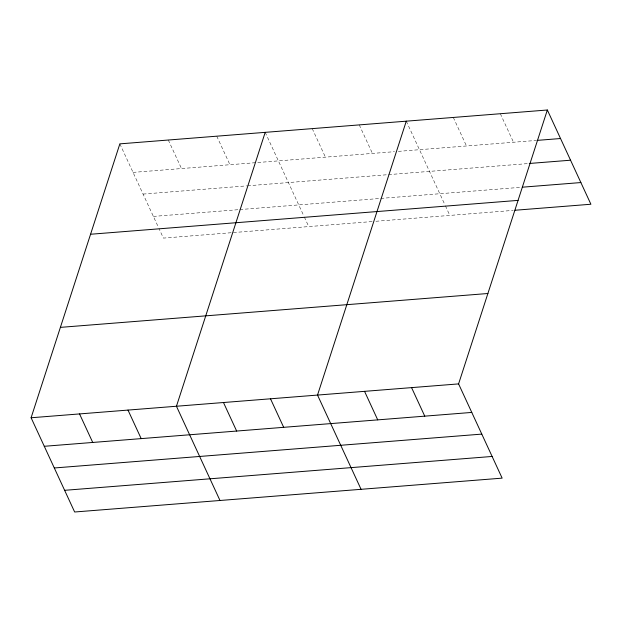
<?xml version="1.0" encoding="UTF-8"?>
<svg xmlns="http://www.w3.org/2000/svg" width="622" height="622" viewBox="0 0 622 622"><rect width="100%" height="100%" fill="white"/><g stroke="black" fill="none" stroke-linecap="round" stroke-linejoin="round"><path stroke-width="0.47" stroke-dasharray="3.11 2.33" d="M133.046 172.395L394.511 151.675M398.352 151.371L536.545 140.424M143.06 194.08L246.607 185.877M247.564 185.799L528.335 163.555M153.385 216.417L238.887 209.645M239.835 209.567L521.384 187.269M372.096 221.572L163.407 238.102L158.999 228.562M375.929 221.269L513.166 210.399M500.329 113.725L513.515 142.251M453.306 117.449L466.484 145.976M406.283 121.173L445.018 205.003M445.414 205.874L449.83 215.414M359.259 124.898L372.438 153.424M312.236 128.622L325.415 157.156M265.205 132.346L303.94 216.184M304.345 217.047L308.753 226.587M216.759 136.187L229.938 164.713M168.305 140.028L181.492 168.554M119.859 143.861L158.594 227.691"/><path stroke-width="0.93" d="M547.352 110.001L458.593 383.898L502.141 478.139L74.648 511.999L31.1 417.759L119.859 143.861L547.352 110.001L590.9 204.241L515.086 210.244M265.205 132.346L176.446 406.252L219.994 500.492M406.283 121.173L317.523 395.071L361.063 489.312M537.501 140.354L560.539 138.527M529.291 163.477L570.561 160.212M522.34 187.191L580.878 182.557M90.571 234.253L518.064 200.385M60.388 327.374L487.889 293.506M31.1 417.759L458.593 383.898M44.279 446.293L471.779 412.425M54.301 467.977L481.793 434.109M64.626 490.315L492.119 456.455M411.57 387.623L424.756 416.149M364.546 391.347L377.725 419.873M270.5 398.795L283.679 427.33M223.469 402.52L236.655 431.054M128 410.085L141.178 438.619M79.546 413.925L92.732 442.452"/></g></svg>
